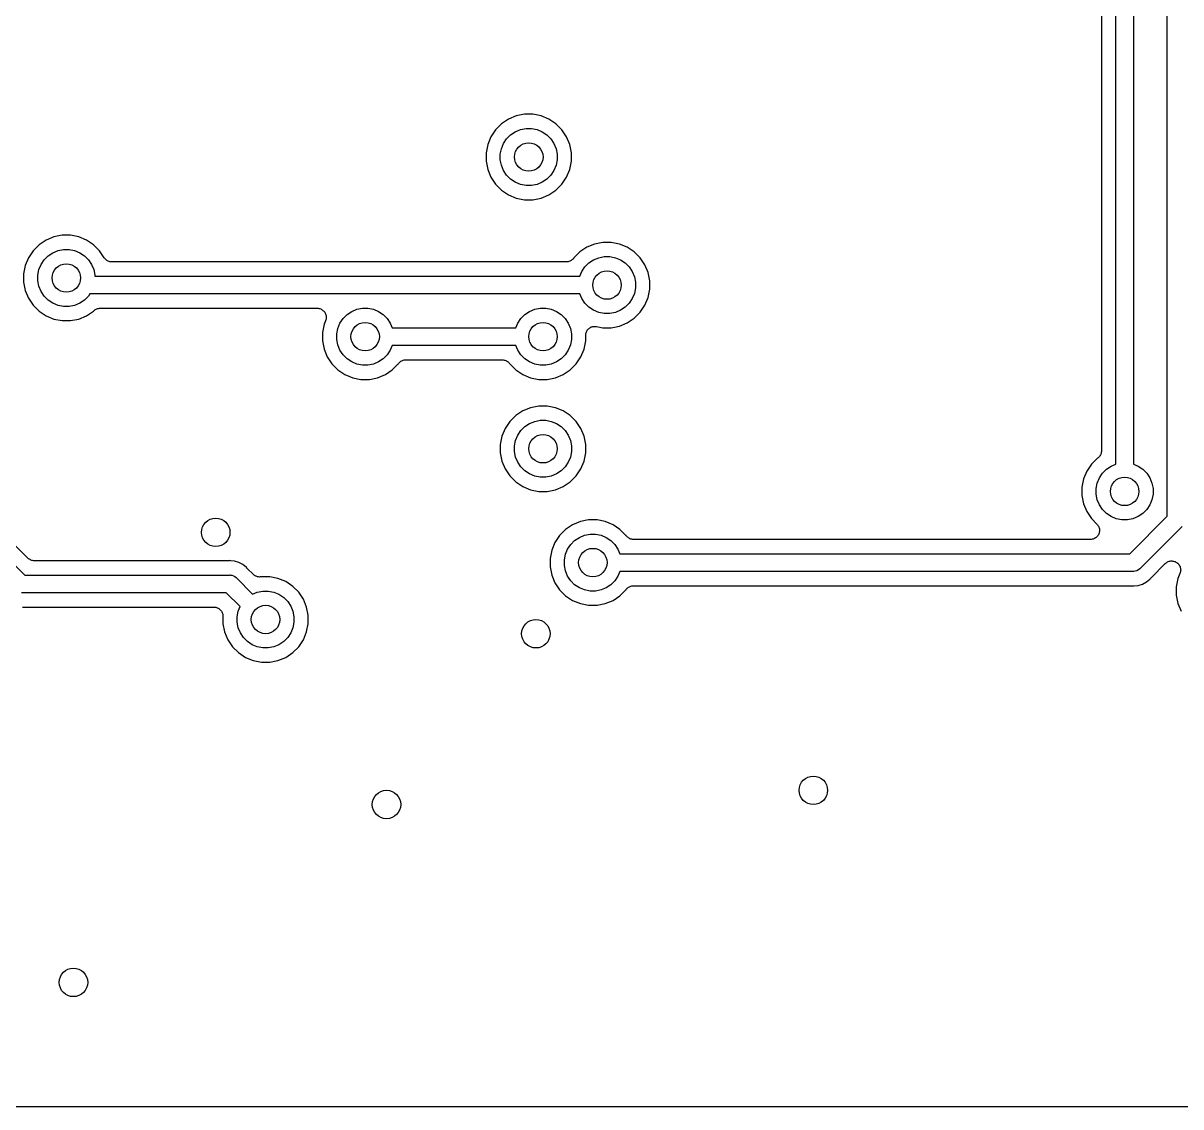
# Model space of a CAD drawing. Extents: x 113.2 to 188.8, y -123.8 to -78.2.
# Drawn here: x 155.99 to 172.27, y -119.85 to -104.62 of the extents above; entities that cross this region are included whole.
import ezdxf

# ---------------------------------------------------------------- set-up
doc = ezdxf.new("R2010")
doc.units = 0
doc.layers.add('BLACK', color=7, linetype='CONTINUOUS')

msp = doc.modelspace()

# ---------------------------------------------------------------- linework, layer by layer
at = {"layer": 'BLACK', "linetype": 'CONTINUOUS'}
for p, q in [((171.35, -110.819), (171.35, -98.8268)), ((171.6, -98.7811), (171.6, -110.819)), ((171.15, -98.9622), (171.15, -110.628)), ((145.775, -102.135), (156.015, -112.375)), ((172.075, -111.548), (172.075, -102.806)), ((162.925, -105.923), (162.816, -105.968)), ((163.041, -105.9), (162.925, -105.923)), ((163.159, -105.9), (163.041, -105.9)), ((163.275, -105.923), (163.159, -105.9)), ((163.384, -105.968), (163.275, -105.923)), ((162.718, -106.034), (162.634, -106.118)), ((162.816, -105.968), (162.718, -106.034)), ((163.482, -106.034), (163.384, -105.968)), ((163.566, -106.118), (163.482, -106.034)), ((162.568, -106.216), (162.523, -106.325)), ((162.634, -106.118), (162.568, -106.216)), ((162.746, -106.311), (162.789, -106.245)), ((162.789, -106.245), (162.845, -106.189)), ((162.845, -106.189), (162.911, -106.146)), ((162.911, -106.146), (162.983, -106.115)), ((162.983, -106.115), (163.061, -106.1)), ((163.061, -106.1), (163.139, -106.1)), ((163.139, -106.1), (163.217, -106.115)), ((163.217, -106.115), (163.289, -106.146)), ((163.289, -106.146), (163.355, -106.189)), ((163.355, -106.189), (163.411, -106.245)), ((163.411, -106.245), (163.454, -106.311)), ((163.632, -106.216), (163.566, -106.118)), ((163.677, -106.325), (163.632, -106.216)), ((162.523, -106.325), (162.5, -106.441)), ((162.7, -106.461), (162.715, -106.383)), ((162.715, -106.383), (162.746, -106.311)), ((163.454, -106.311), (163.485, -106.383)), ((163.485, -106.383), (163.5, -106.461)), ((163.7, -106.441), (163.677, -106.325)), ((162.5, -106.441), (162.5, -106.559)), ((162.5, -106.559), (162.523, -106.675)), ((162.7, -106.539), (162.7, -106.461)), ((162.715, -106.617), (162.7, -106.539)), ((163.5, -106.539), (163.485, -106.617)), ((163.5, -106.461), (163.5, -106.539)), ((163.677, -106.675), (163.7, -106.559)), ((163.7, -106.559), (163.7, -106.441)), ((162.523, -106.675), (162.568, -106.784)), ((162.746, -106.689), (162.715, -106.617)), ((162.789, -106.755), (162.746, -106.689)), ((163.454, -106.689), (163.411, -106.755)), ((163.485, -106.617), (163.454, -106.689)), ((163.632, -106.784), (163.677, -106.675)), ((162.568, -106.784), (162.634, -106.882)), ((162.634, -106.882), (162.718, -106.966)), ((162.845, -106.811), (162.789, -106.755)), ((162.911, -106.854), (162.845, -106.811)), ((162.983, -106.885), (162.911, -106.854)), ((163.061, -106.9), (162.983, -106.885)), ((163.139, -106.9), (163.061, -106.9)), ((163.217, -106.885), (163.139, -106.9)), ((163.289, -106.854), (163.217, -106.885)), ((163.355, -106.811), (163.289, -106.854)), ((163.411, -106.755), (163.355, -106.811)), ((163.482, -106.966), (163.566, -106.882)), ((163.566, -106.882), (163.632, -106.784)), ((162.718, -106.966), (162.816, -107.032)), ((162.816, -107.032), (162.925, -107.077)), ((163.275, -107.077), (163.384, -107.032)), ((163.384, -107.032), (163.482, -106.966)), ((162.925, -107.077), (163.041, -107.1)), ((163.041, -107.1), (163.159, -107.1)), ((163.159, -107.1), (163.275, -107.077)), ((156.316, -107.668), (156.218, -107.734)), ((156.425, -107.623), (156.316, -107.668)), ((156.541, -107.6), (156.425, -107.623)), ((156.659, -107.6), (156.541, -107.6)), ((156.775, -107.623), (156.659, -107.6)), ((156.884, -107.668), (156.775, -107.623)), ((156.982, -107.734), (156.884, -107.668)), ((164.025, -107.723), (163.916, -107.768)), ((164.141, -107.7), (164.025, -107.723)), ((164.259, -107.7), (164.141, -107.7)), ((164.375, -107.723), (164.259, -107.7)), ((164.484, -107.768), (164.375, -107.723)), ((156.134, -107.818), (156.068, -107.916)), ((156.218, -107.734), (156.134, -107.818)), ((156.345, -107.889), (156.411, -107.846)), ((156.411, -107.846), (156.483, -107.815)), ((156.483, -107.815), (156.561, -107.8)), ((156.561, -107.8), (156.639, -107.8)), ((156.639, -107.8), (156.717, -107.815)), ((156.717, -107.815), (156.789, -107.846)), ((156.789, -107.846), (156.855, -107.889)), ((157.066, -107.818), (156.982, -107.734)), ((157.134, -107.919), (157.066, -107.818)), ((163.818, -107.834), (163.734, -107.918)), ((163.916, -107.768), (163.818, -107.834)), ((164.582, -107.834), (164.484, -107.768)), ((164.666, -107.918), (164.582, -107.834)), ((156.023, -108.025), (156, -108.141)), ((156.068, -107.916), (156.023, -108.025)), ((156.215, -108.083), (156.246, -108.011)), ((156.246, -108.011), (156.289, -107.945)), ((156.289, -107.945), (156.345, -107.889)), ((156.855, -107.889), (156.911, -107.945)), ((156.911, -107.945), (156.954, -108.011)), ((156.954, -108.011), (156.985, -108.083)), ((157.141, -107.928), (157.134, -107.919)), ((157.148, -107.937), (157.141, -107.928)), ((157.149, -107.937), (157.148, -107.937)), ((157.149, -107.938), (157.149, -107.937)), ((157.158, -107.945), (157.149, -107.938)), ((157.167, -107.953), (157.158, -107.945)), ((157.168, -107.953), (157.167, -107.953)), ((157.179, -107.959), (157.168, -107.953)), ((157.168, -107.953), (157.168, -107.953)), ((157.189, -107.965), (157.179, -107.959)), ((157.19, -107.965), (157.189, -107.965)), ((157.202, -107.969), (157.19, -107.965)), ((157.19, -107.965), (157.19, -107.965)), ((157.213, -107.972), (157.202, -107.969)), ((157.214, -107.972), (157.213, -107.972)), ((157.213, -107.972), (157.213, -107.972)), ((157.226, -107.974), (157.214, -107.972)), ((157.237, -107.975), (157.226, -107.974)), ((157.239, -107.975), (157.237, -107.975)), ((163.628, -107.975), (157.239, -107.975)), ((157.239, -107.975), (157.239, -107.975)), ((157.239, -107.975), (157.239, -107.975)), ((157.239, -107.975), (157.239, -107.975)), ((163.639, -107.974), (163.628, -107.975)), ((163.651, -107.973), (163.639, -107.974)), ((163.652, -107.973), (163.651, -107.973)), ((163.664, -107.969), (163.652, -107.973)), ((163.652, -107.973), (163.652, -107.973)), ((163.675, -107.966), (163.664, -107.969)), ((163.676, -107.965), (163.675, -107.966)), ((163.675, -107.966), (163.675, -107.966)), ((163.686, -107.96), (163.676, -107.965)), ((163.697, -107.954), (163.686, -107.96)), ((163.698, -107.954), (163.697, -107.954)), ((163.697, -107.954), (163.697, -107.954)), ((163.707, -107.946), (163.698, -107.954)), ((163.716, -107.939), (163.707, -107.946)), ((163.717, -107.939), (163.716, -107.939)), ((163.725, -107.929), (163.717, -107.938)), ((163.717, -107.938), (163.717, -107.939)), ((163.732, -107.92), (163.725, -107.929)), ((163.733, -107.919), (163.732, -107.92)), ((163.734, -107.918), (163.733, -107.919)), ((163.733, -107.919), (163.733, -107.919)), ((163.733, -107.919), (163.733, -107.919)), ((163.733, -107.919), (163.733, -107.919)), ((163.846, -108.111), (163.889, -108.045)), ((163.889, -108.045), (163.945, -107.989)), ((163.945, -107.989), (164.011, -107.946)), ((164.011, -107.946), (164.083, -107.915)), ((164.083, -107.915), (164.161, -107.9)), ((164.161, -107.9), (164.239, -107.9)), ((164.239, -107.9), (164.317, -107.915)), ((164.317, -107.915), (164.389, -107.946)), ((164.389, -107.946), (164.455, -107.989)), ((164.455, -107.989), (164.511, -108.045)), ((164.511, -108.045), (164.554, -108.111)), ((164.732, -108.016), (164.666, -107.918)), ((164.777, -108.125), (164.732, -108.016)), ((156, -108.141), (156, -108.259)), ((156.2, -108.161), (156.215, -108.083)), ((156.2, -108.239), (156.2, -108.161)), ((156.985, -108.083), (157, -108.161)), ((157, -108.161), (157, -108.175)), ((157, -108.175), (163.819, -108.175)), ((163.819, -108.175), (163.846, -108.111)), ((164.554, -108.111), (164.585, -108.183)), ((164.585, -108.183), (164.6, -108.261)), ((164.8, -108.241), (164.777, -108.125)), ((156, -108.259), (156.023, -108.375)), ((156.215, -108.317), (156.2, -108.239)), ((156.246, -108.389), (156.215, -108.317)), ((164.6, -108.339), (164.585, -108.417)), ((164.6, -108.261), (164.6, -108.339)), ((164.777, -108.475), (164.8, -108.359)), ((164.8, -108.359), (164.8, -108.241)), ((156.023, -108.375), (156.068, -108.484)), ((156.068, -108.484), (156.134, -108.582)), ((156.289, -108.455), (156.246, -108.389)), ((156.345, -108.511), (156.289, -108.455)), ((156.411, -108.554), (156.345, -108.511)), ((156.855, -108.511), (156.789, -108.554)), ((156.911, -108.455), (156.855, -108.511)), ((156.931, -108.425), (156.911, -108.455)), ((163.819, -108.425), (156.931, -108.425)), ((163.846, -108.489), (163.819, -108.425)), ((163.889, -108.555), (163.846, -108.489)), ((164.554, -108.489), (164.511, -108.555)), ((164.585, -108.417), (164.554, -108.489)), ((164.732, -108.584), (164.777, -108.475)), ((156.134, -108.582), (156.218, -108.666)), ((156.218, -108.666), (156.316, -108.732)), ((156.483, -108.585), (156.411, -108.554)), ((156.561, -108.6), (156.483, -108.585)), ((156.639, -108.6), (156.561, -108.6)), ((156.717, -108.585), (156.639, -108.6)), ((156.789, -108.554), (156.717, -108.585)), ((156.884, -108.732), (156.982, -108.666)), ((156.982, -108.666), (156.986, -108.662)), ((156.986, -108.662), (156.987, -108.662)), ((156.987, -108.662), (156.988, -108.661)), ((156.987, -108.662), (156.987, -108.662)), ((156.987, -108.662), (156.987, -108.662)), ((156.988, -108.661), (156.997, -108.654)), ((156.997, -108.654), (157.006, -108.646)), ((157.006, -108.646), (157.007, -108.645)), ((157.006, -108.646), (157.006, -108.646)), ((157.007, -108.645), (157.017, -108.64)), ((157.017, -108.64), (157.028, -108.635)), ((157.028, -108.635), (157.028, -108.634)), ((157.028, -108.634), (157.029, -108.634)), ((157.029, -108.634), (157.04, -108.631)), ((157.04, -108.631), (157.051, -108.627)), ((157.051, -108.627), (157.052, -108.627)), ((157.052, -108.627), (157.053, -108.627)), ((157.053, -108.627), (157.064, -108.626)), ((157.064, -108.626), (157.076, -108.625)), ((157.076, -108.625), (160.126, -108.625)), ((160.126, -108.625), (160.127, -108.625)), ((160.127, -108.625), (160.127, -108.625)), ((160.127, -108.625), (160.127, -108.625)), ((160.127, -108.625), (160.128, -108.625)), ((160.128, -108.625), (160.14, -108.626)), ((160.14, -108.626), (160.152, -108.628)), ((160.152, -108.628), (160.152, -108.628)), ((160.152, -108.628), (160.153, -108.628)), ((160.153, -108.628), (160.164, -108.631)), ((160.164, -108.631), (160.176, -108.635)), ((160.176, -108.635), (160.176, -108.635)), ((160.176, -108.635), (160.176, -108.635)), ((160.176, -108.635), (160.187, -108.641)), ((160.187, -108.641), (160.197, -108.647)), ((160.197, -108.647), (160.198, -108.647)), ((160.198, -108.647), (160.198, -108.647)), ((160.198, -108.647), (160.207, -108.655)), ((160.207, -108.655), (160.216, -108.663)), ((160.216, -108.663), (160.217, -108.663)), ((160.217, -108.663), (160.217, -108.663)), ((160.217, -108.663), (160.224, -108.673)), ((160.224, -108.673), (160.232, -108.682)), ((160.232, -108.682), (160.232, -108.682)), ((160.232, -108.682), (160.232, -108.682)), ((160.232, -108.682), (160.238, -108.693)), ((160.238, -108.693), (160.244, -108.704)), ((160.545, -108.714), (160.611, -108.671)), ((160.611, -108.671), (160.683, -108.64)), ((160.683, -108.64), (160.761, -108.625)), ((160.761, -108.625), (160.839, -108.625)), ((160.839, -108.625), (160.917, -108.64)), ((160.917, -108.64), (160.989, -108.671)), ((160.989, -108.671), (161.055, -108.714)), ((163.045, -108.714), (163.111, -108.671)), ((163.111, -108.671), (163.183, -108.64)), ((163.183, -108.64), (163.261, -108.625)), ((163.261, -108.625), (163.339, -108.625)), ((163.339, -108.625), (163.417, -108.64)), ((163.417, -108.64), (163.489, -108.671)), ((163.489, -108.671), (163.555, -108.714)), ((163.945, -108.611), (163.889, -108.555)), ((164.011, -108.654), (163.945, -108.611)), ((164.083, -108.685), (164.011, -108.654)), ((164.161, -108.7), (164.083, -108.685)), ((164.239, -108.7), (164.161, -108.7)), ((164.317, -108.685), (164.239, -108.7)), ((164.389, -108.654), (164.317, -108.685)), ((164.455, -108.611), (164.389, -108.654)), ((164.511, -108.555), (164.455, -108.611)), ((164.582, -108.766), (164.666, -108.682)), ((164.666, -108.682), (164.732, -108.584)), ((156.316, -108.732), (156.425, -108.777)), ((156.425, -108.777), (156.541, -108.8)), ((156.541, -108.8), (156.659, -108.8)), ((156.659, -108.8), (156.775, -108.777)), ((156.775, -108.777), (156.884, -108.732)), ((160.223, -108.85), (160.2, -108.966)), ((160.244, -108.801), (160.223, -108.85)), ((160.244, -108.704), (160.244, -108.704)), ((160.244, -108.704), (160.244, -108.704)), ((160.244, -108.704), (160.247, -108.716)), ((160.247, -108.789), (160.244, -108.801)), ((160.247, -108.716), (160.251, -108.728)), ((160.251, -108.778), (160.247, -108.789)), ((160.251, -108.728), (160.251, -108.728)), ((160.251, -108.728), (160.251, -108.728)), ((160.251, -108.728), (160.252, -108.74)), ((160.252, -108.765), (160.251, -108.777)), ((160.251, -108.777), (160.251, -108.777)), ((160.251, -108.777), (160.251, -108.778)), ((160.252, -108.74), (160.253, -108.752)), ((160.253, -108.753), (160.252, -108.765)), ((160.253, -108.752), (160.253, -108.753)), ((160.253, -108.753), (160.253, -108.753)), ((160.415, -108.908), (160.446, -108.836)), ((160.446, -108.836), (160.489, -108.77)), ((160.489, -108.77), (160.545, -108.714)), ((161.055, -108.714), (161.111, -108.77)), ((161.111, -108.77), (161.154, -108.836)), ((161.154, -108.836), (161.181, -108.9)), ((162.919, -108.9), (162.946, -108.836)), ((162.946, -108.836), (162.989, -108.77)), ((162.989, -108.77), (163.045, -108.714)), ((163.555, -108.714), (163.611, -108.77)), ((163.611, -108.77), (163.654, -108.836)), ((163.654, -108.836), (163.685, -108.908)), ((164.375, -108.877), (164.484, -108.832)), ((164.484, -108.832), (164.582, -108.766)), ((160.2, -108.966), (160.2, -109.084)), ((160.4, -108.986), (160.415, -108.908)), ((160.4, -109.064), (160.4, -108.986)), ((161.181, -108.9), (162.919, -108.9)), ((163.685, -108.908), (163.7, -108.986)), ((163.7, -108.986), (163.7, -109.064)), ((163.9, -109.005), (163.901, -108.993)), ((163.9, -109.006), (163.9, -109.005)), ((163.9, -109.007), (163.9, -109.006)), ((163.9, -109.006), (163.9, -109.006)), ((163.9, -109.006), (163.9, -109.006)), ((163.9, -109.084), (163.9, -109.007)), ((163.901, -108.993), (163.903, -108.981)), ((163.903, -108.98), (163.906, -108.969)), ((163.903, -108.981), (163.903, -108.98)), ((163.903, -108.981), (163.903, -108.981)), ((163.906, -108.969), (163.91, -108.958)), ((163.91, -108.957), (163.916, -108.946)), ((163.91, -108.958), (163.91, -108.957)), ((163.91, -108.957), (163.91, -108.957)), ((163.916, -108.946), (163.922, -108.936)), ((163.922, -108.935), (163.93, -108.926)), ((163.922, -108.936), (163.922, -108.935)), ((163.922, -108.935), (163.922, -108.935)), ((163.93, -108.926), (163.938, -108.917)), ((163.938, -108.916), (163.948, -108.909)), ((163.938, -108.917), (163.938, -108.916)), ((163.938, -108.916), (163.938, -108.916)), ((163.948, -108.909), (163.957, -108.901)), ((163.957, -108.901), (163.968, -108.895)), ((163.957, -108.901), (163.957, -108.901)), ((163.957, -108.901), (163.957, -108.901)), ((163.968, -108.895), (163.979, -108.889)), ((163.979, -108.889), (163.991, -108.886)), ((163.979, -108.889), (163.979, -108.889)), ((163.979, -108.889), (163.979, -108.889)), ((163.991, -108.886), (164.002, -108.882)), ((164.002, -108.882), (164.003, -108.882)), ((164.003, -108.882), (164.015, -108.881)), ((164.003, -108.882), (164.003, -108.882)), ((164.015, -108.881), (164.027, -108.88)), ((164.027, -108.88), (164.027, -108.88)), ((164.027, -108.88), (164.028, -108.88)), ((164.028, -108.88), (164.04, -108.881)), ((164.04, -108.881), (164.052, -108.882)), ((164.052, -108.882), (164.141, -108.9)), ((164.141, -108.9), (164.259, -108.9)), ((164.259, -108.9), (164.375, -108.877)), ((160.2, -109.084), (160.223, -109.2)), ((160.415, -109.142), (160.4, -109.064)), ((160.446, -109.214), (160.415, -109.142)), ((161.181, -109.15), (161.154, -109.214)), ((162.919, -109.15), (161.181, -109.15)), ((162.946, -109.214), (162.919, -109.15)), ((163.685, -109.142), (163.654, -109.214)), ((163.7, -109.064), (163.685, -109.142)), ((163.877, -109.2), (163.9, -109.084)), ((160.223, -109.2), (160.268, -109.309)), ((160.268, -109.309), (160.334, -109.407)), ((160.489, -109.28), (160.446, -109.214)), ((160.545, -109.336), (160.489, -109.28)), ((160.611, -109.379), (160.545, -109.336)), ((161.055, -109.336), (160.989, -109.379)), ((161.111, -109.28), (161.055, -109.336)), ((161.154, -109.214), (161.111, -109.28)), ((161.349, -109.352), (161.361, -109.351)), ((161.361, -109.351), (161.372, -109.35)), ((161.372, -109.35), (162.728, -109.35)), ((162.728, -109.35), (162.728, -109.35)), ((162.728, -109.35), (162.728, -109.35)), ((162.728, -109.35), (162.728, -109.35)), ((162.728, -109.35), (162.729, -109.35)), ((162.729, -109.35), (162.741, -109.351)), ((162.741, -109.351), (162.753, -109.353)), ((162.989, -109.28), (162.946, -109.214)), ((163.045, -109.336), (162.989, -109.28)), ((163.111, -109.379), (163.045, -109.336)), ((163.555, -109.336), (163.489, -109.379)), ((163.611, -109.28), (163.555, -109.336)), ((163.654, -109.214), (163.611, -109.28)), ((163.766, -109.407), (163.832, -109.309)), ((163.832, -109.309), (163.877, -109.2)), ((160.334, -109.407), (160.418, -109.491)), ((160.418, -109.491), (160.516, -109.557)), ((160.683, -109.41), (160.611, -109.379)), ((160.761, -109.425), (160.683, -109.41)), ((160.839, -109.425), (160.761, -109.425)), ((160.917, -109.41), (160.839, -109.425)), ((160.989, -109.379), (160.917, -109.41)), ((161.084, -109.557), (161.182, -109.491)), ((161.182, -109.491), (161.266, -109.407)), ((161.266, -109.407), (161.267, -109.406)), ((161.267, -109.406), (161.268, -109.405)), ((161.267, -109.406), (161.267, -109.406)), ((161.267, -109.406), (161.267, -109.406)), ((161.267, -109.406), (161.267, -109.406)), ((161.268, -109.405), (161.275, -109.396)), ((161.275, -109.396), (161.283, -109.387)), ((161.283, -109.387), (161.283, -109.386)), ((161.283, -109.386), (161.284, -109.386)), ((161.284, -109.386), (161.293, -109.379)), ((161.293, -109.379), (161.302, -109.371)), ((161.302, -109.371), (161.303, -109.371)), ((161.303, -109.371), (161.314, -109.365)), ((161.303, -109.371), (161.303, -109.371)), ((161.314, -109.365), (161.324, -109.36)), ((161.324, -109.36), (161.325, -109.359)), ((161.325, -109.359), (161.336, -109.356)), ((161.325, -109.359), (161.325, -109.359)), ((161.336, -109.356), (161.348, -109.352)), ((161.348, -109.352), (161.348, -109.352)), ((161.348, -109.352), (161.349, -109.352)), ((162.753, -109.353), (162.753, -109.353)), ((162.753, -109.353), (162.754, -109.353)), ((162.754, -109.353), (162.765, -109.356)), ((162.765, -109.356), (162.777, -109.36)), ((162.777, -109.36), (162.777, -109.36)), ((162.777, -109.36), (162.778, -109.36)), ((162.778, -109.36), (162.788, -109.366)), ((162.788, -109.366), (162.798, -109.372)), ((162.798, -109.372), (162.799, -109.372)), ((162.799, -109.372), (162.799, -109.372)), ((162.799, -109.372), (162.808, -109.38)), ((162.808, -109.38), (162.818, -109.387)), ((162.818, -109.387), (162.818, -109.388)), ((162.818, -109.388), (162.818, -109.388)), ((162.818, -109.388), (162.826, -109.397)), ((162.826, -109.397), (162.833, -109.406)), ((162.833, -109.406), (162.834, -109.407)), ((162.834, -109.407), (162.918, -109.491)), ((162.918, -109.491), (163.016, -109.557)), ((163.183, -109.41), (163.111, -109.379)), ((163.261, -109.425), (163.183, -109.41)), ((163.339, -109.425), (163.261, -109.425)), ((163.417, -109.41), (163.339, -109.425)), ((163.489, -109.379), (163.417, -109.41)), ((163.584, -109.557), (163.682, -109.491)), ((163.682, -109.491), (163.766, -109.407)), ((160.516, -109.557), (160.625, -109.602)), ((160.625, -109.602), (160.741, -109.625)), ((160.741, -109.625), (160.859, -109.625)), ((160.859, -109.625), (160.975, -109.602)), ((160.975, -109.602), (161.084, -109.557)), ((163.016, -109.557), (163.125, -109.602)), ((163.125, -109.602), (163.241, -109.625)), ((163.241, -109.625), (163.359, -109.625)), ((163.359, -109.625), (163.475, -109.602)), ((163.475, -109.602), (163.584, -109.557)), ((163.241, -110), (163.125, -110.023)), ((163.359, -110), (163.241, -110)), ((163.475, -110.023), (163.359, -110)), ((162.918, -110.134), (162.834, -110.218)), ((163.016, -110.068), (162.918, -110.134)), ((163.125, -110.023), (163.016, -110.068)), ((163.584, -110.068), (163.475, -110.023)), ((163.682, -110.134), (163.584, -110.068)), ((163.766, -110.218), (163.682, -110.134)), ((162.768, -110.316), (162.723, -110.425)), ((162.834, -110.218), (162.768, -110.316)), ((162.989, -110.345), (163.045, -110.289)), ((163.045, -110.289), (163.111, -110.246)), ((163.111, -110.246), (163.183, -110.215)), ((163.183, -110.215), (163.261, -110.2)), ((163.261, -110.2), (163.339, -110.2)), ((163.339, -110.2), (163.417, -110.215)), ((163.417, -110.215), (163.489, -110.246)), ((163.489, -110.246), (163.555, -110.289)), ((163.555, -110.289), (163.611, -110.345)), ((163.832, -110.316), (163.766, -110.218)), ((163.877, -110.425), (163.832, -110.316)), ((162.723, -110.425), (162.7, -110.541)), ((162.9, -110.561), (162.915, -110.483)), ((162.915, -110.483), (162.946, -110.411)), ((162.946, -110.411), (162.989, -110.345)), ((163.611, -110.345), (163.654, -110.411)), ((163.654, -110.411), (163.685, -110.483)), ((163.685, -110.483), (163.7, -110.561)), ((163.9, -110.541), (163.877, -110.425)), ((156.061, -112.138), (154.541, -110.618)), ((162.7, -110.541), (162.7, -110.659)), ((162.9, -110.639), (162.9, -110.561)), ((162.915, -110.717), (162.9, -110.639)), ((163.7, -110.639), (163.685, -110.717)), ((163.7, -110.561), (163.7, -110.639)), ((163.9, -110.659), (163.9, -110.541)), ((171.149, -110.641), (171.147, -110.653)), ((171.147, -110.653), (171.147, -110.653)), ((171.147, -110.653), (171.147, -110.654)), ((171.15, -110.629), (171.149, -110.641)), ((171.15, -110.628), (171.15, -110.628)), ((171.15, -110.628), (171.15, -110.628)), ((171.15, -110.628), (171.15, -110.628)), ((171.15, -110.628), (171.15, -110.629)), ((162.7, -110.659), (162.723, -110.775)), ((162.723, -110.775), (162.768, -110.884)), ((162.946, -110.789), (162.915, -110.717)), ((162.989, -110.855), (162.946, -110.789)), ((163.654, -110.789), (163.611, -110.855)), ((163.685, -110.717), (163.654, -110.789)), ((163.832, -110.884), (163.877, -110.775)), ((163.877, -110.775), (163.9, -110.659)), ((171.093, -110.734), (171.009, -110.818)), ((171.094, -110.733), (171.093, -110.734)), ((171.103, -110.726), (171.094, -110.733)), ((171.112, -110.718), (171.103, -110.726)), ((171.113, -110.718), (171.112, -110.718)), ((171.112, -110.718), (171.112, -110.718)), ((171.12, -110.708), (171.113, -110.718)), ((171.128, -110.699), (171.12, -110.708)), ((171.134, -110.688), (171.128, -110.698)), ((171.128, -110.698), (171.128, -110.699)), ((171.128, -110.699), (171.128, -110.699)), ((171.14, -110.678), (171.134, -110.688)), ((171.144, -110.665), (171.14, -110.677)), ((171.14, -110.677), (171.14, -110.677)), ((171.14, -110.677), (171.14, -110.678)), ((171.147, -110.654), (171.144, -110.665)), ((162.768, -110.884), (162.834, -110.982)), ((163.045, -110.911), (162.989, -110.855)), ((163.111, -110.954), (163.045, -110.911)), ((163.183, -110.985), (163.111, -110.954)), ((163.489, -110.954), (163.417, -110.985)), ((163.555, -110.911), (163.489, -110.954)), ((163.611, -110.855), (163.555, -110.911)), ((163.766, -110.982), (163.832, -110.884)), ((170.943, -110.916), (170.898, -111.025)), ((171.009, -110.818), (170.943, -110.916)), ((171.121, -111.011), (171.164, -110.945)), ((171.164, -110.945), (171.22, -110.889)), ((171.22, -110.889), (171.286, -110.846)), ((171.286, -110.846), (171.35, -110.819)), ((171.6, -110.819), (171.664, -110.846)), ((171.664, -110.846), (171.73, -110.889)), ((171.73, -110.889), (171.786, -110.945)), ((171.786, -110.945), (171.829, -111.011)), ((162.834, -110.982), (162.918, -111.066)), ((162.918, -111.066), (163.016, -111.132)), ((163.016, -111.132), (163.125, -111.177)), ((163.261, -111), (163.183, -110.985)), ((163.339, -111), (163.261, -111)), ((163.417, -110.985), (163.339, -111)), ((163.475, -111.177), (163.584, -111.132)), ((163.584, -111.132), (163.682, -111.066)), ((163.682, -111.066), (163.766, -110.982)), ((170.898, -111.025), (170.875, -111.141)), ((170.875, -111.141), (170.875, -111.259)), ((171.075, -111.161), (171.09, -111.083)), ((171.09, -111.083), (171.121, -111.011)), ((171.829, -111.011), (171.86, -111.083)), ((171.86, -111.083), (171.875, -111.161)), ((163.125, -111.177), (163.241, -111.2)), ((163.241, -111.2), (163.359, -111.2)), ((163.359, -111.2), (163.475, -111.177)), ((170.875, -111.259), (170.898, -111.375)), ((171.075, -111.239), (171.075, -111.161)), ((171.09, -111.317), (171.075, -111.239)), ((171.875, -111.239), (171.86, -111.317)), ((171.875, -111.161), (171.875, -111.239)), ((170.898, -111.375), (170.943, -111.484)), ((171.121, -111.389), (171.09, -111.317)), ((171.164, -111.455), (171.121, -111.389)), ((171.22, -111.511), (171.164, -111.455)), ((171.786, -111.455), (171.73, -111.511)), ((171.829, -111.389), (171.786, -111.455)), ((171.86, -111.317), (171.829, -111.389)), ((163.825, -111.623), (163.716, -111.668)), ((163.941, -111.6), (163.825, -111.623)), ((164.059, -111.6), (163.941, -111.6)), ((164.175, -111.623), (164.059, -111.6)), ((164.284, -111.668), (164.175, -111.623)), ((170.943, -111.484), (171.009, -111.582)), ((171.009, -111.582), (171.085, -111.658)), ((171.286, -111.554), (171.22, -111.511)), ((171.358, -111.585), (171.286, -111.554)), ((171.436, -111.6), (171.358, -111.585)), ((171.514, -111.6), (171.436, -111.6)), ((171.592, -111.585), (171.514, -111.6)), ((171.548, -112.075), (172.075, -111.548)), ((171.664, -111.554), (171.592, -111.585)), ((171.73, -111.511), (171.664, -111.554)), ((163.618, -111.734), (163.534, -111.818)), ((163.716, -111.668), (163.618, -111.734)), ((164.382, -111.734), (164.284, -111.668)), ((164.466, -111.818), (164.382, -111.734)), ((171.085, -111.658), (171.086, -111.659)), ((171.086, -111.659), (171.086, -111.659)), ((171.086, -111.659), (171.086, -111.659)), ((171.086, -111.659), (171.086, -111.659)), ((171.086, -111.659), (171.094, -111.669)), ((171.094, -111.669), (171.101, -111.678)), ((171.101, -111.678), (171.101, -111.679)), ((171.101, -111.679), (171.101, -111.679)), ((171.101, -111.679), (171.107, -111.69)), ((171.107, -111.69), (171.113, -111.7)), ((171.116, -111.786), (171.112, -111.797)), ((171.113, -111.7), (171.113, -111.701)), ((171.113, -111.701), (171.113, -111.701)), ((171.113, -111.701), (171.116, -111.713)), ((171.116, -111.713), (171.12, -111.724)), ((171.119, -111.774), (171.116, -111.786)), ((171.121, -111.762), (171.119, -111.774)), ((171.119, -111.774), (171.119, -111.774)), ((171.119, -111.774), (171.119, -111.774)), ((171.12, -111.724), (171.12, -111.724)), ((171.12, -111.724), (171.12, -111.725)), ((171.12, -111.725), (171.121, -111.737)), ((171.121, -111.737), (171.122, -111.749)), ((171.122, -111.749), (171.121, -111.762)), ((171.122, -111.749), (171.122, -111.749)), ((171.122, -111.749), (171.122, -111.749)), ((172.284, -111.693), (171.693, -112.284)), ((163.468, -111.916), (163.423, -112.025)), ((163.534, -111.818), (163.468, -111.916)), ((163.646, -112.011), (163.689, -111.945)), ((163.689, -111.945), (163.745, -111.889)), ((163.745, -111.889), (163.811, -111.846)), ((163.811, -111.846), (163.883, -111.815)), ((163.883, -111.815), (163.961, -111.8)), ((163.961, -111.8), (164.039, -111.8)), ((164.039, -111.8), (164.117, -111.815)), ((164.117, -111.815), (164.189, -111.846)), ((164.189, -111.846), (164.255, -111.889)), ((164.255, -111.889), (164.311, -111.945)), ((164.311, -111.945), (164.354, -112.011)), ((164.467, -111.819), (164.466, -111.818)), ((164.474, -111.828), (164.467, -111.819)), ((164.482, -111.837), (164.474, -111.828)), ((164.482, -111.838), (164.482, -111.837)), ((164.482, -111.837), (164.482, -111.837)), ((164.492, -111.845), (164.482, -111.838)), ((164.501, -111.853), (164.492, -111.845)), ((164.502, -111.853), (164.501, -111.853)), ((164.501, -111.853), (164.501, -111.853)), ((164.512, -111.859), (164.502, -111.853)), ((164.522, -111.865), (164.512, -111.859)), ((164.523, -111.865), (164.522, -111.865)), ((164.535, -111.869), (164.523, -111.865)), ((164.523, -111.865), (164.523, -111.865)), ((164.546, -111.872), (164.535, -111.869)), ((164.547, -111.872), (164.546, -111.872)), ((164.559, -111.874), (164.547, -111.872)), ((164.547, -111.872), (164.547, -111.872)), ((164.571, -111.875), (164.559, -111.874)), ((164.572, -111.875), (164.571, -111.875)), ((170.995, -111.875), (164.572, -111.875)), ((164.572, -111.875), (164.572, -111.875)), ((164.572, -111.875), (164.572, -111.875)), ((164.572, -111.875), (164.572, -111.875)), ((171.007, -111.874), (170.995, -111.875)), ((171.019, -111.873), (171.007, -111.874)), ((171.02, -111.873), (171.019, -111.873)), ((171.019, -111.873), (171.019, -111.873)), ((171.031, -111.869), (171.02, -111.873)), ((171.043, -111.866), (171.031, -111.869)), ((171.054, -111.86), (171.043, -111.865)), ((171.043, -111.865), (171.043, -111.865)), ((171.043, -111.865), (171.043, -111.866)), ((171.065, -111.854), (171.054, -111.86)), ((171.075, -111.846), (171.065, -111.854)), ((171.065, -111.854), (171.065, -111.854)), ((171.065, -111.854), (171.065, -111.854)), ((171.084, -111.838), (171.075, -111.846)), ((171.092, -111.829), (171.084, -111.838)), ((171.084, -111.838), (171.084, -111.838)), ((171.084, -111.838), (171.084, -111.838)), ((171.1, -111.819), (171.092, -111.829)), ((171.106, -111.808), (171.1, -111.819)), ((171.1, -111.819), (171.1, -111.819)), ((171.1, -111.819), (171.1, -111.819)), ((171.112, -111.798), (171.106, -111.808)), ((171.112, -111.797), (171.112, -111.797)), ((171.112, -111.797), (171.112, -111.798)), ((163.423, -112.025), (163.4, -112.141)), ((163.6, -112.161), (163.615, -112.083)), ((163.615, -112.083), (163.646, -112.011)), ((164.354, -112.011), (164.381, -112.075)), ((164.381, -112.075), (171.548, -112.075)), ((156.07, -112.145), (156.061, -112.138)), ((156.079, -112.153), (156.07, -112.145)), ((156.08, -112.153), (156.079, -112.153)), ((156.08, -112.154), (156.08, -112.153)), ((156.09, -112.159), (156.08, -112.154)), ((156.101, -112.165), (156.09, -112.159)), ((156.102, -112.165), (156.101, -112.165)), ((156.101, -112.165), (156.101, -112.165)), ((156.113, -112.169), (156.102, -112.165)), ((156.124, -112.172), (156.113, -112.169)), ((156.125, -112.172), (156.124, -112.172)), ((156.126, -112.172), (156.125, -112.172)), ((156.137, -112.174), (156.126, -112.172)), ((156.149, -112.175), (156.137, -112.174)), ((156.15, -112.175), (156.149, -112.175)), ((156.151, -112.175), (156.15, -112.175)), ((156.15, -112.175), (156.15, -112.175)), ((156.15, -112.175), (156.15, -112.175)), ((158.878, -112.175), (156.151, -112.175)), ((158.883, -112.174), (158.878, -112.175)), ((158.888, -112.175), (158.883, -112.174)), ((158.89, -112.174), (158.888, -112.175)), ((158.9, -112.173), (158.89, -112.174)), ((158.91, -112.174), (158.9, -112.173)), ((158.964, -112.18), (158.91, -112.174)), ((158.91, -112.174), (158.91, -112.174)), ((159.025, -112.198), (158.964, -112.18)), ((159.081, -112.228), (159.025, -112.198)), ((159.131, -112.269), (159.081, -112.228)), ((159.137, -112.277), (159.131, -112.269)), ((159.141, -112.28), (159.137, -112.277)), ((159.144, -112.285), (159.141, -112.28)), ((163.4, -112.141), (163.4, -112.259)), ((163.4, -112.259), (163.423, -112.375)), ((163.6, -112.239), (163.6, -112.161)), ((163.615, -112.317), (163.6, -112.239)), ((171.846, -112.414), (172.046, -112.213)), ((172.046, -112.213), (172.047, -112.212)), ((172.047, -112.212), (172.047, -112.212)), ((172.047, -112.212), (172.047, -112.212)), ((172.047, -112.212), (172.048, -112.212)), ((172.048, -112.212), (172.057, -112.204)), ((172.057, -112.204), (172.067, -112.197)), ((172.067, -112.197), (172.078, -112.191)), ((172.067, -112.197), (172.067, -112.197)), ((172.067, -112.197), (172.067, -112.197)), ((172.078, -112.191), (172.089, -112.185)), ((172.089, -112.185), (172.1, -112.182)), ((172.089, -112.185), (172.089, -112.185)), ((172.089, -112.185), (172.089, -112.185)), ((172.1, -112.182), (172.112, -112.178)), ((172.112, -112.178), (172.113, -112.178)), ((172.113, -112.178), (172.125, -112.177)), ((172.113, -112.178), (172.113, -112.178)), ((172.125, -112.177), (172.137, -112.176)), ((172.137, -112.176), (172.137, -112.176)), ((172.137, -112.176), (172.137, -112.176)), ((172.137, -112.176), (172.15, -112.178)), ((172.15, -112.178), (172.162, -112.179)), ((172.162, -112.179), (172.162, -112.179)), ((172.162, -112.179), (172.162, -112.179)), ((172.162, -112.179), (172.174, -112.183)), ((172.174, -112.183), (172.185, -112.186)), ((172.185, -112.186), (172.186, -112.186)), ((172.186, -112.186), (172.186, -112.186)), ((172.186, -112.186), (172.196, -112.192)), ((172.196, -112.192), (172.207, -112.198)), ((172.207, -112.198), (172.207, -112.198)), ((172.207, -112.198), (172.207, -112.198)), ((172.207, -112.198), (172.216, -112.206)), ((172.216, -112.206), (172.226, -112.214)), ((172.226, -112.214), (172.226, -112.214)), ((172.226, -112.214), (172.226, -112.214)), ((172.226, -112.214), (172.234, -112.223)), ((172.234, -112.223), (172.242, -112.233)), ((172.242, -112.233), (172.242, -112.233)), ((172.242, -112.233), (172.242, -112.233)), ((172.242, -112.233), (172.248, -112.244)), ((172.248, -112.244), (172.254, -112.255)), ((172.254, -112.255), (172.254, -112.255)), ((172.254, -112.255), (172.254, -112.255)), ((172.254, -112.255), (172.257, -112.267)), ((172.257, -112.267), (172.261, -112.279)), ((172.261, -112.279), (172.261, -112.279)), ((172.261, -112.279), (172.261, -112.279)), ((172.261, -112.279), (172.262, -112.291)), ((156.015, -112.375), (158.894, -112.375)), ((158.894, -112.375), (158.9, -112.374)), ((158.9, -112.374), (158.906, -112.375)), ((158.906, -112.375), (158.906, -112.375)), ((158.906, -112.375), (158.925, -112.377)), ((158.925, -112.377), (158.948, -112.384)), ((158.948, -112.384), (158.97, -112.396)), ((158.97, -112.396), (158.989, -112.411)), ((158.989, -112.411), (158.993, -112.416)), ((158.993, -112.416), (159.219, -112.642)), ((159.146, -112.286), (159.144, -112.285)), ((159.225, -112.365), (159.146, -112.286)), ((159.234, -112.373), (159.225, -112.365)), ((159.243, -112.381), (159.234, -112.373)), ((159.244, -112.381), (159.243, -112.381)), ((159.255, -112.387), (159.244, -112.381)), ((159.244, -112.381), (159.244, -112.381)), ((159.265, -112.392), (159.255, -112.387)), ((159.266, -112.393), (159.265, -112.392)), ((159.277, -112.396), (159.266, -112.393)), ((159.266, -112.393), (159.266, -112.393)), ((159.289, -112.4), (159.277, -112.396)), ((159.29, -112.4), (159.289, -112.4)), ((159.289, -112.4), (159.289, -112.4)), ((159.302, -112.401), (159.29, -112.4)), ((159.313, -112.403), (159.302, -112.401)), ((159.314, -112.403), (159.313, -112.403)), ((159.326, -112.402), (159.314, -112.403)), ((159.314, -112.403), (159.314, -112.403)), ((159.338, -112.401), (159.326, -112.402)), ((159.339, -112.4), (159.338, -112.401)), ((159.34, -112.4), (159.339, -112.4)), ((159.339, -112.4), (159.339, -112.4)), ((159.339, -112.4), (159.339, -112.4)), ((159.341, -112.4), (159.34, -112.4)), ((159.459, -112.4), (159.341, -112.4)), ((159.575, -112.423), (159.459, -112.4)), ((159.684, -112.468), (159.575, -112.423)), ((163.423, -112.375), (163.468, -112.484)), ((163.646, -112.389), (163.615, -112.317)), ((163.689, -112.455), (163.646, -112.389)), ((164.354, -112.389), (164.311, -112.455)), ((164.381, -112.325), (164.354, -112.389)), ((171.594, -112.325), (164.381, -112.325)), ((171.6, -112.326), (171.594, -112.325)), ((171.606, -112.325), (171.6, -112.326)), ((171.625, -112.323), (171.606, -112.325)), ((171.606, -112.325), (171.606, -112.325)), ((171.648, -112.316), (171.625, -112.323)), ((171.67, -112.304), (171.648, -112.316)), ((171.689, -112.289), (171.67, -112.304)), ((171.693, -112.284), (171.689, -112.289)), ((171.781, -112.472), (171.831, -112.431)), ((171.831, -112.431), (171.837, -112.423)), ((171.837, -112.423), (171.838, -112.422)), ((171.838, -112.422), (171.842, -112.418)), ((171.842, -112.418), (171.846, -112.414)), ((172.223, -112.425), (172.2, -112.541)), ((172.253, -112.352), (172.223, -112.425)), ((172.257, -112.34), (172.253, -112.352)), ((172.261, -112.328), (172.257, -112.34)), ((172.262, -112.316), (172.261, -112.328)), ((172.261, -112.328), (172.261, -112.328)), ((172.261, -112.328), (172.261, -112.328)), ((172.262, -112.291), (172.263, -112.303)), ((172.263, -112.304), (172.262, -112.316)), ((172.263, -112.303), (172.263, -112.304)), ((172.263, -112.304), (172.263, -112.304)), ((159.283, -112.615), (159.361, -112.6)), ((159.361, -112.6), (159.439, -112.6)), ((159.439, -112.6), (159.517, -112.615)), ((159.782, -112.534), (159.684, -112.468)), ((159.866, -112.618), (159.782, -112.534)), ((163.468, -112.484), (163.534, -112.582)), ((163.534, -112.582), (163.618, -112.666)), ((163.745, -112.511), (163.689, -112.455)), ((163.811, -112.554), (163.745, -112.511)), ((163.883, -112.585), (163.811, -112.554)), ((163.961, -112.6), (163.883, -112.585)), ((164.039, -112.6), (163.961, -112.6)), ((164.117, -112.585), (164.039, -112.6)), ((164.189, -112.554), (164.117, -112.585)), ((164.255, -112.511), (164.189, -112.554)), ((164.311, -112.455), (164.255, -112.511)), ((164.382, -112.666), (164.466, -112.582)), ((164.466, -112.582), (164.467, -112.581)), ((164.467, -112.581), (164.468, -112.58)), ((164.467, -112.581), (164.467, -112.581)), ((164.467, -112.581), (164.467, -112.581)), ((164.467, -112.581), (164.467, -112.581)), ((164.468, -112.58), (164.475, -112.571)), ((164.475, -112.571), (164.483, -112.562)), ((164.483, -112.562), (164.483, -112.561)), ((164.483, -112.561), (164.484, -112.561)), ((164.484, -112.561), (164.493, -112.554)), ((164.493, -112.554), (164.502, -112.546)), ((164.502, -112.546), (164.503, -112.546)), ((164.503, -112.546), (164.514, -112.54)), ((164.503, -112.546), (164.503, -112.546)), ((164.514, -112.54), (164.524, -112.535)), ((164.524, -112.535), (164.525, -112.534)), ((164.525, -112.534), (164.536, -112.531)), ((164.525, -112.534), (164.525, -112.534)), ((164.536, -112.531), (164.548, -112.527)), ((164.548, -112.527), (164.548, -112.527)), ((164.548, -112.527), (164.549, -112.527)), ((164.549, -112.527), (164.561, -112.526)), ((164.561, -112.526), (164.572, -112.525)), ((164.572, -112.525), (171.578, -112.525)), ((171.578, -112.525), (171.58, -112.525)), ((171.58, -112.525), (171.585, -112.526)), ((171.585, -112.526), (171.59, -112.526)), ((171.59, -112.526), (171.6, -112.527)), ((171.6, -112.527), (171.61, -112.526)), ((171.61, -112.526), (171.664, -112.52)), ((171.61, -112.526), (171.61, -112.526)), ((171.664, -112.52), (171.725, -112.502)), ((171.725, -112.502), (171.781, -112.472)), ((172.2, -112.541), (172.2, -112.659)), ((158.848, -112.625), (155.97, -112.625)), ((159.042, -112.819), (158.848, -112.625)), ((159.219, -112.642), (159.283, -112.615)), ((159.517, -112.615), (159.589, -112.646)), ((159.589, -112.646), (159.655, -112.689)), ((159.655, -112.689), (159.711, -112.745)), ((159.711, -112.745), (159.754, -112.811)), ((159.932, -112.716), (159.866, -112.618)), ((159.977, -112.825), (159.932, -112.716)), ((163.618, -112.666), (163.716, -112.732)), ((163.716, -112.732), (163.825, -112.777)), ((164.175, -112.777), (164.284, -112.732)), ((164.284, -112.732), (164.382, -112.666)), ((172.2, -112.659), (172.223, -112.775)), ((155.986, -112.825), (158.673, -112.825)), ((158.673, -112.825), (158.674, -112.825)), ((158.674, -112.825), (158.674, -112.825)), ((158.674, -112.825), (158.674, -112.825)), ((158.674, -112.825), (158.675, -112.825)), ((158.675, -112.825), (158.687, -112.826)), ((158.687, -112.826), (158.699, -112.828)), ((158.699, -112.828), (158.699, -112.828)), ((158.699, -112.828), (158.699, -112.828)), ((158.699, -112.828), (158.711, -112.831)), ((158.711, -112.831), (158.722, -112.835)), ((158.722, -112.835), (158.723, -112.835)), ((158.723, -112.835), (158.723, -112.835)), ((158.723, -112.835), (158.733, -112.841)), ((158.733, -112.841), (158.744, -112.847)), ((158.744, -112.847), (158.744, -112.847)), ((158.744, -112.847), (158.745, -112.847)), ((158.745, -112.847), (158.754, -112.855)), ((158.754, -112.855), (158.763, -112.863)), ((158.763, -112.863), (158.763, -112.863)), ((158.763, -112.863), (158.764, -112.863)), ((158.764, -112.863), (158.771, -112.872)), ((158.771, -112.872), (158.779, -112.882)), ((158.779, -112.882), (158.779, -112.882)), ((158.779, -112.882), (158.779, -112.882)), ((158.779, -112.882), (158.785, -112.893)), ((158.785, -112.893), (158.79, -112.904)), ((158.79, -112.904), (158.791, -112.904)), ((158.791, -112.904), (158.791, -112.904)), ((158.791, -112.904), (158.794, -112.916)), ((158.794, -112.916), (158.798, -112.927)), ((158.798, -112.927), (158.798, -112.928)), ((158.798, -112.928), (158.798, -112.928)), ((158.798, -112.928), (158.799, -112.94)), ((159, -112.961), (159.015, -112.883)), ((159.015, -112.883), (159.042, -112.819)), ((159.754, -112.811), (159.785, -112.883)), ((159.785, -112.883), (159.8, -112.961)), ((160, -112.941), (159.977, -112.825)), ((163.825, -112.777), (163.941, -112.8)), ((163.941, -112.8), (164.059, -112.8)), ((164.059, -112.8), (164.175, -112.777)), ((172.223, -112.775), (172.268, -112.884)), ((158.799, -112.94), (158.8, -112.952)), ((158.8, -112.952), (158.8, -113.059)), ((158.8, -113.059), (158.823, -113.175)), ((159, -113.039), (159, -112.961)), ((159.015, -113.117), (159, -113.039)), ((159.8, -113.039), (159.785, -113.117)), ((159.8, -112.961), (159.8, -113.039)), ((159.977, -113.175), (160, -113.059)), ((160, -113.059), (160, -112.941)), ((158.823, -113.175), (158.868, -113.284)), ((159.046, -113.189), (159.015, -113.117)), ((159.089, -113.255), (159.046, -113.189)), ((159.145, -113.311), (159.089, -113.255)), ((159.711, -113.255), (159.655, -113.311)), ((159.754, -113.189), (159.711, -113.255)), ((159.785, -113.117), (159.754, -113.189)), ((159.932, -113.284), (159.977, -113.175)), ((158.868, -113.284), (158.934, -113.382)), ((158.934, -113.382), (159.018, -113.466)), ((159.211, -113.354), (159.145, -113.311)), ((159.283, -113.385), (159.211, -113.354)), ((159.361, -113.4), (159.283, -113.385)), ((159.439, -113.4), (159.361, -113.4)), ((159.517, -113.385), (159.439, -113.4)), ((159.589, -113.354), (159.517, -113.385)), ((159.655, -113.311), (159.589, -113.354)), ((159.782, -113.466), (159.866, -113.382)), ((159.866, -113.382), (159.932, -113.284)), ((159.018, -113.466), (159.116, -113.532)), ((159.116, -113.532), (159.225, -113.577)), ((159.225, -113.577), (159.341, -113.6)), ((159.459, -113.6), (159.575, -113.577)), ((159.575, -113.577), (159.684, -113.532)), ((159.684, -113.532), (159.782, -113.466)), ((159.341, -113.6), (159.459, -113.6)), ((176.986, -119.849), (125.014, -119.849))]:
    msp.add_line(p, q, dxfattribs=at)
at = {"layer": 'BLACK'}
for centre in [(163.1, -106.5), (156.6, -108.2), (164.2, -108.3), (160.8, -109.025), (163.3, -109.025), (163.3, -110.6), (171.475, -111.2), (158.7, -111.775), (164, -112.2), (159.4, -113), (163.2, -113.2), (167.1, -115.4), (161.1, -115.6), (156.7, -118.1)]:
    msp.add_circle(centre, 0.2, dxfattribs=at)

doc.saveas('drawing.dxf')
